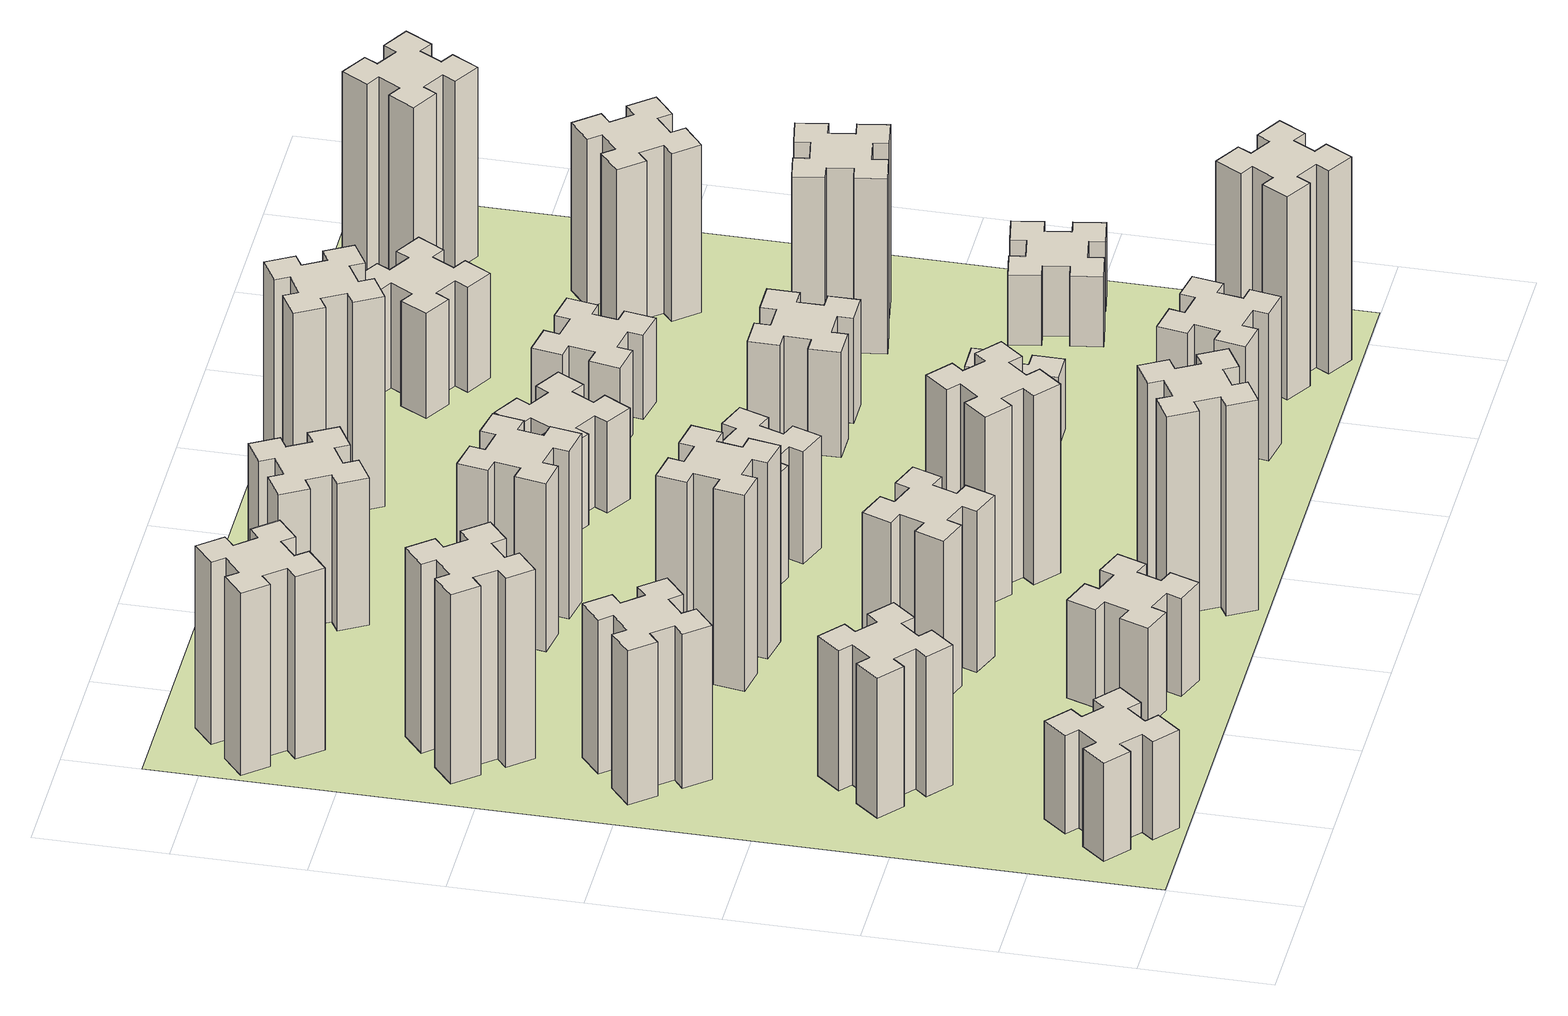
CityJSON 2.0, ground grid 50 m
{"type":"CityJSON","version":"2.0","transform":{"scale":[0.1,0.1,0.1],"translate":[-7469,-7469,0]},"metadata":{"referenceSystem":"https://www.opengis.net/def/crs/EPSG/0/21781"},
"CityObjects":{
"building1":{"type":"Building","attributes":{"class":"1000","function":"1000","usage":"1000","yearOfConstruction":2016,"roofType":"1000","measuredHeight":42,"storeysAboveGround":30,"storeysBelowGround":0},"geometry":[{"type":"Solid","lod":"1","boundaries":[[[[0,1,2,3,4,5,6,7,8,9,10,11,12,13,14,15,16,17,18,19]],[[17,16,20,21]],[[16,15,22,20]],[[15,14,23,22]],[[14,13,24,23]],[[13,12,25,24]],[[12,11,26,25]],[[11,10,27,26]],[[10,9,28,27]],[[9,8,29,28]],[[8,7,30,29]],[[7,6,31,30]],[[6,5,32,31]],[[5,4,33,32]],[[4,3,34,33]],[[3,2,35,34]],[[2,1,36,35]],[[1,0,37,36]],[[0,19,38,37]],[[19,18,39,38]],[[18,17,21,39]],[[24,25,26,27,28,29,30,31,32,33,34,35,36,37,38,39,21,20,22,23]]]]}]},
"building2":{"type":"Building","attributes":{"class":"1000","function":"1000","usage":"1000","yearOfConstruction":2016,"roofType":"1000","measuredHeight":60,"storeysAboveGround":30,"storeysBelowGround":0},"geometry":[{"type":"Solid","lod":"1","boundaries":[[[[40,41,42,43,44,45,46,47,48,49,50,51,52,53,54,55,56,57,58,59]],[[57,56,60,61]],[[56,55,62,60]],[[55,54,63,62]],[[54,53,64,63]],[[53,52,65,64]],[[52,51,66,65]],[[51,50,67,66]],[[50,49,68,67]],[[49,48,69,68]],[[48,47,70,69]],[[47,46,71,70]],[[46,45,72,71]],[[45,44,73,72]],[[44,43,74,73]],[[43,42,75,74]],[[42,41,76,75]],[[41,40,77,76]],[[40,59,78,77]],[[59,58,79,78]],[[58,57,61,79]],[[64,65,66,67,68,69,70,71,72,73,74,75,76,77,78,79,61,60,62,63]]]]}]},
"building3":{"type":"Building","attributes":{"class":"1000","function":"1000","usage":"1000","yearOfConstruction":2016,"roofType":"1000","measuredHeight":66,"storeysAboveGround":30,"storeysBelowGround":0},"geometry":[{"type":"Solid","lod":"1","boundaries":[[[[80,81,82,83,84,85,86,87,88,89,90,91,92,93,94,95,96,97,98,99]],[[97,96,100,101]],[[96,95,102,100]],[[95,94,103,102]],[[94,93,104,103]],[[93,92,105,104]],[[92,91,106,105]],[[91,90,107,106]],[[90,89,108,107]],[[89,88,109,108]],[[88,87,110,109]],[[87,86,111,110]],[[86,85,112,111]],[[85,84,113,112]],[[84,83,114,113]],[[83,82,115,114]],[[82,81,116,115]],[[81,80,117,116]],[[80,99,118,117]],[[99,98,119,118]],[[98,97,101,119]],[[104,105,106,107,108,109,110,111,112,113,114,115,116,117,118,119,101,100,102,103]]]]}]},
"building4":{"type":"Building","attributes":{"class":"1000","function":"1000","usage":"1000","yearOfConstruction":2016,"roofType":"1000","measuredHeight":81,"storeysAboveGround":30,"storeysBelowGround":0},"geometry":[{"type":"Solid","lod":"1","boundaries":[[[[120,121,122,123,124,125,126,127,128,129,130,131,132,133,134,135,136,137,138,139]],[[137,136,140,141]],[[136,135,142,140]],[[135,134,143,142]],[[134,133,144,143]],[[133,132,145,144]],[[132,131,146,145]],[[131,130,147,146]],[[130,129,148,147]],[[129,128,149,148]],[[128,127,150,149]],[[127,126,151,150]],[[126,125,152,151]],[[125,124,153,152]],[[124,123,154,153]],[[123,122,155,154]],[[122,121,156,155]],[[121,120,157,156]],[[120,139,158,157]],[[139,138,159,158]],[[138,137,141,159]],[[144,145,146,147,148,149,150,151,152,153,154,155,156,157,158,159,141,140,142,143]]]]}]},
"building5":{"type":"Building","attributes":{"class":"1000","function":"1000","usage":"1000","yearOfConstruction":2016,"roofType":"1000","measuredHeight":78,"storeysAboveGround":30,"storeysBelowGround":0},"geometry":[{"type":"Solid","lod":"1","boundaries":[[[[160,161,162,163,164,165,166,167,168,169,170,171,172,173,174,175,176,177,178,179]],[[177,176,180,181]],[[176,175,182,180]],[[175,174,183,182]],[[174,173,184,183]],[[173,172,185,184]],[[172,171,186,185]],[[171,170,187,186]],[[170,169,188,187]],[[169,168,189,188]],[[168,167,190,189]],[[167,166,191,190]],[[166,165,192,191]],[[165,164,193,192]],[[164,163,194,193]],[[163,162,195,194]],[[162,161,196,195]],[[161,160,197,196]],[[160,179,198,197]],[[179,178,199,198]],[[178,177,181,199]],[[184,185,186,187,188,189,190,191,192,193,194,195,196,197,198,199,181,180,182,183]]]]}]},
"building6":{"type":"Building","attributes":{"class":"1000","function":"1000","usage":"1000","yearOfConstruction":2016,"roofType":"1000","measuredHeight":42,"storeysAboveGround":30,"storeysBelowGround":0},"geometry":[{"type":"Solid","lod":"1","boundaries":[[[[200,201,202,203,204,205,206,207,208,209,210,211,212,213,214,215,216,217,218,219]],[[217,216,220,221]],[[216,215,222,220]],[[215,214,223,222]],[[214,213,224,223]],[[213,212,225,224]],[[212,211,226,225]],[[211,210,227,226]],[[210,209,228,227]],[[209,208,229,228]],[[208,207,230,229]],[[207,206,231,230]],[[206,205,232,231]],[[205,204,233,232]],[[204,203,234,233]],[[203,202,235,234]],[[202,201,236,235]],[[201,200,237,236]],[[200,219,238,237]],[[219,218,239,238]],[[218,217,221,239]],[[224,225,226,227,228,229,230,231,232,233,234,235,236,237,238,239,221,220,222,223]]]]}]},
"building7":{"type":"Building","attributes":{"class":"1000","function":"1000","usage":"1000","yearOfConstruction":2016,"roofType":"1000","measuredHeight":69,"storeysAboveGround":30,"storeysBelowGround":0},"geometry":[{"type":"Solid","lod":"1","boundaries":[[[[240,241,242,243,244,245,246,247,248,249,250,251,252,253,254,255,256,257,258,259]],[[257,256,260,261]],[[256,255,262,260]],[[255,254,263,262]],[[254,253,264,263]],[[253,252,265,264]],[[252,251,266,265]],[[251,250,267,266]],[[250,249,268,267]],[[249,248,269,268]],[[248,247,270,269]],[[247,246,271,270]],[[246,245,272,271]],[[245,244,273,272]],[[244,243,274,273]],[[243,242,275,274]],[[242,241,276,275]],[[241,240,277,276]],[[240,259,278,277]],[[259,258,279,278]],[[258,257,261,279]],[[264,265,266,267,268,269,270,271,272,273,274,275,276,277,278,279,261,260,262,263]]]]}]},
"building8":{"type":"Building","attributes":{"class":"1000","function":"1000","usage":"1000","yearOfConstruction":2016,"roofType":"1000","measuredHeight":84,"storeysAboveGround":30,"storeysBelowGround":0},"geometry":[{"type":"Solid","lod":"1","boundaries":[[[[280,281,282,283,284,285,286,287,288,289,290,291,292,293,294,295,296,297,298,299]],[[297,296,300,301]],[[296,295,302,300]],[[295,294,303,302]],[[294,293,304,303]],[[293,292,305,304]],[[292,291,306,305]],[[291,290,307,306]],[[290,289,308,307]],[[289,288,309,308]],[[288,287,310,309]],[[287,286,311,310]],[[286,285,312,311]],[[285,284,313,312]],[[284,283,314,313]],[[283,282,315,314]],[[282,281,316,315]],[[281,280,317,316]],[[280,299,318,317]],[[299,298,319,318]],[[298,297,301,319]],[[304,305,306,307,308,309,310,311,312,313,314,315,316,317,318,319,301,300,302,303]]]]}]},
"building9":{"type":"Building","attributes":{"class":"1000","function":"1000","usage":"1000","yearOfConstruction":2016,"roofType":"1000","measuredHeight":90,"storeysAboveGround":30,"storeysBelowGround":0},"geometry":[{"type":"Solid","lod":"1","boundaries":[[[[320,321,322,323,324,325,326,327,328,329,330,331,332,333,334,335,336,337,338,339]],[[337,336,340,341]],[[336,335,342,340]],[[335,334,343,342]],[[334,333,344,343]],[[333,332,345,344]],[[332,331,346,345]],[[331,330,347,346]],[[330,329,348,347]],[[329,328,349,348]],[[328,327,350,349]],[[327,326,351,350]],[[326,325,352,351]],[[325,324,353,352]],[[324,323,354,353]],[[323,322,355,354]],[[322,321,356,355]],[[321,320,357,356]],[[320,339,358,357]],[[339,338,359,358]],[[338,337,341,359]],[[344,345,346,347,348,349,350,351,352,353,354,355,356,357,358,359,341,340,342,343]]]]}]},
"building10":{"type":"Building","attributes":{"class":"1000","function":"1000","usage":"1000","yearOfConstruction":2016,"roofType":"1000","measuredHeight":72,"storeysAboveGround":30,"storeysBelowGround":0},"geometry":[{"type":"Solid","lod":"1","boundaries":[[[[360,361,362,363,364,365,366,367,368,369,370,371,372,373,374,375,376,377,378,379]],[[377,376,380,381]],[[376,375,382,380]],[[375,374,383,382]],[[374,373,384,383]],[[373,372,385,384]],[[372,371,386,385]],[[371,370,387,386]],[[370,369,388,387]],[[369,368,389,388]],[[368,367,390,389]],[[367,366,391,390]],[[366,365,392,391]],[[365,364,393,392]],[[364,363,394,393]],[[363,362,395,394]],[[362,361,396,395]],[[361,360,397,396]],[[360,379,398,397]],[[379,378,399,398]],[[378,377,381,399]],[[384,385,386,387,388,389,390,391,392,393,394,395,396,397,398,399,381,380,382,383]]]]}]},
"building11":{"type":"Building","attributes":{"class":"1000","function":"1000","usage":"1000","yearOfConstruction":2016,"roofType":"1000","measuredHeight":63,"storeysAboveGround":30,"storeysBelowGround":0},"geometry":[{"type":"Solid","lod":"1","boundaries":[[[[400,401,402,403,404,405,406,407,408,409,410,411,412,413,414,415,416,417,418,419]],[[417,416,420,421]],[[416,415,422,420]],[[415,414,423,422]],[[414,413,424,423]],[[413,412,425,424]],[[412,411,426,425]],[[411,410,427,426]],[[410,409,428,427]],[[409,408,429,428]],[[408,407,430,429]],[[407,406,431,430]],[[406,405,432,431]],[[405,404,433,432]],[[404,403,434,433]],[[403,402,435,434]],[[402,401,436,435]],[[401,400,437,436]],[[400,419,438,437]],[[419,418,439,438]],[[418,417,421,439]],[[424,425,426,427,428,429,430,431,432,433,434,435,436,437,438,439,421,420,422,423]]]]}]},
"building12":{"type":"Building","attributes":{"class":"1000","function":"1000","usage":"1000","yearOfConstruction":2016,"roofType":"1000","measuredHeight":81,"storeysAboveGround":30,"storeysBelowGround":0},"geometry":[{"type":"Solid","lod":"1","boundaries":[[[[440,441,442,443,444,445,446,447,448,449,450,451,452,453,454,455,456,457,458,459]],[[457,456,460,461]],[[456,455,462,460]],[[455,454,463,462]],[[454,453,464,463]],[[453,452,465,464]],[[452,451,466,465]],[[451,450,467,466]],[[450,449,468,467]],[[449,448,469,468]],[[448,447,470,469]],[[447,446,471,470]],[[446,445,472,471]],[[445,444,473,472]],[[444,443,474,473]],[[443,442,475,474]],[[442,441,476,475]],[[441,440,477,476]],[[440,459,478,477]],[[459,458,479,478]],[[458,457,461,479]],[[464,465,466,467,468,469,470,471,472,473,474,475,476,477,478,479,461,460,462,463]]]]}]},
"building13":{"type":"Building","attributes":{"class":"1000","function":"1000","usage":"1000","yearOfConstruction":2016,"roofType":"1000","measuredHeight":48,"storeysAboveGround":30,"storeysBelowGround":0},"geometry":[{"type":"Solid","lod":"1","boundaries":[[[[480,481,482,483,484,485,486,487,488,489,490,491,492,493,494,495,496,497,498,499]],[[497,496,500,501]],[[496,495,502,500]],[[495,494,503,502]],[[494,493,504,503]],[[493,492,505,504]],[[492,491,506,505]],[[491,490,507,506]],[[490,489,508,507]],[[489,488,509,508]],[[488,487,510,509]],[[487,486,511,510]],[[486,485,512,511]],[[485,484,513,512]],[[484,483,514,513]],[[483,482,515,514]],[[482,481,516,515]],[[481,480,517,516]],[[480,499,518,517]],[[499,498,519,518]],[[498,497,501,519]],[[504,505,506,507,508,509,510,511,512,513,514,515,516,517,518,519,501,500,502,503]]]]}]},
"building14":{"type":"Building","attributes":{"class":"1000","function":"1000","usage":"1000","yearOfConstruction":2016,"roofType":"1000","measuredHeight":39,"storeysAboveGround":30,"storeysBelowGround":0},"geometry":[{"type":"Solid","lod":"1","boundaries":[[[[520,521,522,523,524,525,526,527,528,529,530,531,532,533,534,535,536,537,538,539]],[[537,536,540,541]],[[536,535,542,540]],[[535,534,543,542]],[[534,533,544,543]],[[533,532,545,544]],[[532,531,546,545]],[[531,530,547,546]],[[530,529,548,547]],[[529,528,549,548]],[[528,527,550,549]],[[527,526,551,550]],[[526,525,552,551]],[[525,524,553,552]],[[524,523,554,553]],[[523,522,555,554]],[[522,521,556,555]],[[521,520,557,556]],[[520,539,558,557]],[[539,538,559,558]],[[538,537,541,559]],[[544,545,546,547,548,549,550,551,552,553,554,555,556,557,558,559,541,540,542,543]]]]}]},
"building15":{"type":"Building","attributes":{"class":"1000","function":"1000","usage":"1000","yearOfConstruction":2016,"roofType":"1000","measuredHeight":63,"storeysAboveGround":30,"storeysBelowGround":0},"geometry":[{"type":"Solid","lod":"1","boundaries":[[[[560,561,562,563,564,565,566,567,568,569,570,571,572,573,574,575,576,577,578,579]],[[577,576,580,581]],[[576,575,582,580]],[[575,574,583,582]],[[574,573,584,583]],[[573,572,585,584]],[[572,571,586,585]],[[571,570,587,586]],[[570,569,588,587]],[[569,568,589,588]],[[568,567,590,589]],[[567,566,591,590]],[[566,565,592,591]],[[565,564,593,592]],[[564,563,594,593]],[[563,562,595,594]],[[562,561,596,595]],[[561,560,597,596]],[[560,579,598,597]],[[579,578,599,598]],[[578,577,581,599]],[[584,585,586,587,588,589,590,591,592,593,594,595,596,597,598,599,581,580,582,583]]]]}]},
"building16":{"type":"Building","attributes":{"class":"1000","function":"1000","usage":"1000","yearOfConstruction":2016,"roofType":"1000","measuredHeight":90,"storeysAboveGround":30,"storeysBelowGround":0},"geometry":[{"type":"Solid","lod":"1","boundaries":[[[[600,601,602,603,604,605,606,607,608,609,610,611,612,613,614,615,616,617,618,619]],[[617,616,620,621]],[[616,615,622,620]],[[615,614,623,622]],[[614,613,624,623]],[[613,612,625,624]],[[612,611,626,625]],[[611,610,627,626]],[[610,609,628,627]],[[609,608,629,628]],[[608,607,630,629]],[[607,606,631,630]],[[606,605,632,631]],[[605,604,633,632]],[[604,603,634,633]],[[603,602,635,634]],[[602,601,636,635]],[[601,600,637,636]],[[600,619,638,637]],[[619,618,639,638]],[[618,617,621,639]],[[624,625,626,627,628,629,630,631,632,633,634,635,636,637,638,639,621,620,622,623]]]]}]},
"building17":{"type":"Building","attributes":{"class":"1000","function":"1000","usage":"1000","yearOfConstruction":2016,"roofType":"1000","measuredHeight":30,"storeysAboveGround":30,"storeysBelowGround":0},"geometry":[{"type":"Solid","lod":"1","boundaries":[[[[640,641,642,643,644,645,646,647,648,649,650,651,652,653,654,655,656,657,658,659]],[[657,656,660,661]],[[656,655,662,660]],[[655,654,663,662]],[[654,653,664,663]],[[653,652,665,664]],[[652,651,666,665]],[[651,650,667,666]],[[650,649,668,667]],[[649,648,669,668]],[[648,647,670,669]],[[647,646,671,670]],[[646,645,672,671]],[[645,644,673,672]],[[644,643,674,673]],[[643,642,675,674]],[[642,641,676,675]],[[641,640,677,676]],[[640,659,678,677]],[[659,658,679,678]],[[658,657,661,679]],[[664,665,666,667,668,669,670,671,672,673,674,675,676,677,678,679,661,660,662,663]]]]}]},
"building18":{"type":"Building","attributes":{"class":"1000","function":"1000","usage":"1000","yearOfConstruction":2016,"roofType":"1000","measuredHeight":45,"storeysAboveGround":30,"storeysBelowGround":0},"geometry":[{"type":"Solid","lod":"1","boundaries":[[[[680,681,682,683,684,685,686,687,688,689,690,691,692,693,694,695,696,697,698,699]],[[697,696,700,701]],[[696,695,702,700]],[[695,694,703,702]],[[694,693,704,703]],[[693,692,705,704]],[[692,691,706,705]],[[691,690,707,706]],[[690,689,708,707]],[[689,688,709,708]],[[688,687,710,709]],[[687,686,711,710]],[[686,685,712,711]],[[685,684,713,712]],[[684,683,714,713]],[[683,682,715,714]],[[682,681,716,715]],[[681,680,717,716]],[[680,699,718,717]],[[699,698,719,718]],[[698,697,701,719]],[[704,705,706,707,708,709,710,711,712,713,714,715,716,717,718,719,701,700,702,703]]]]}]},
"building19":{"type":"Building","attributes":{"class":"1000","function":"1000","usage":"1000","yearOfConstruction":2016,"roofType":"1000","measuredHeight":36,"storeysAboveGround":30,"storeysBelowGround":0},"geometry":[{"type":"Solid","lod":"1","boundaries":[[[[720,721,722,723,724,725,726,727,728,729,730,731,732,733,734,735,736,737,738,739]],[[737,736,740,741]],[[736,735,742,740]],[[735,734,743,742]],[[734,733,744,743]],[[733,732,745,744]],[[732,731,746,745]],[[731,730,747,746]],[[730,729,748,747]],[[729,728,749,748]],[[728,727,750,749]],[[727,726,751,750]],[[726,725,752,751]],[[725,724,753,752]],[[724,723,754,753]],[[723,722,755,754]],[[722,721,756,755]],[[721,720,757,756]],[[720,739,758,757]],[[739,738,759,758]],[[738,737,741,759]],[[744,745,746,747,748,749,750,751,752,753,754,755,756,757,758,759,741,740,742,743]]]]}]},
"building20":{"type":"Building","attributes":{"class":"1000","function":"1000","usage":"1000","yearOfConstruction":2016,"roofType":"1000","measuredHeight":87,"storeysAboveGround":30,"storeysBelowGround":0},"geometry":[{"type":"Solid","lod":"1","boundaries":[[[[760,761,762,763,764,765,766,767,768,769,770,771,772,773,774,775,776,777,778,779]],[[777,776,780,781]],[[776,775,782,780]],[[775,774,783,782]],[[774,773,784,783]],[[773,772,785,784]],[[772,771,786,785]],[[771,770,787,786]],[[770,769,788,787]],[[769,768,789,788]],[[768,767,790,789]],[[767,766,791,790]],[[766,765,792,791]],[[765,764,793,792]],[[764,763,794,793]],[[763,762,795,794]],[[762,761,796,795]],[[761,760,797,796]],[[760,779,798,797]],[[779,778,799,798]],[[778,777,781,799]],[[784,785,786,787,788,789,790,791,792,793,794,795,796,797,798,799,781,780,782,783]]]]}]},
"building21":{"type":"Building","attributes":{"class":"1000","function":"1000","usage":"1000","yearOfConstruction":2016,"roofType":"1000","measuredHeight":45,"storeysAboveGround":30,"storeysBelowGround":0},"geometry":[{"type":"Solid","lod":"1","boundaries":[[[[800,801,802,803,804,805,806,807,808,809,810,811,812,813,814,815,816,817,818,819]],[[817,816,820,821]],[[816,815,822,820]],[[815,814,823,822]],[[814,813,824,823]],[[813,812,825,824]],[[812,811,826,825]],[[811,810,827,826]],[[810,809,828,827]],[[809,808,829,828]],[[808,807,830,829]],[[807,806,831,830]],[[806,805,832,831]],[[805,804,833,832]],[[804,803,834,833]],[[803,802,835,834]],[[802,801,836,835]],[[801,800,837,836]],[[800,819,838,837]],[[819,818,839,838]],[[818,817,821,839]],[[824,825,826,827,828,829,830,831,832,833,834,835,836,837,838,839,821,820,822,823]]]]}]},
"building22":{"type":"Building","attributes":{"class":"1000","function":"1000","usage":"1000","yearOfConstruction":2016,"roofType":"1000","measuredHeight":30,"storeysAboveGround":30,"storeysBelowGround":0},"geometry":[{"type":"Solid","lod":"1","boundaries":[[[[840,841,842,843,844,845,846,847,848,849,850,851,852,853,854,855,856,857,858,859]],[[857,856,860,861]],[[856,855,862,860]],[[855,854,863,862]],[[854,853,864,863]],[[853,852,865,864]],[[852,851,866,865]],[[851,850,867,866]],[[850,849,868,867]],[[849,848,869,868]],[[848,847,870,869]],[[847,846,871,870]],[[846,845,872,871]],[[845,844,873,872]],[[844,843,874,873]],[[843,842,875,874]],[[842,841,876,875]],[[841,840,877,876]],[[840,859,878,877]],[[859,858,879,878]],[[858,857,861,879]],[[864,865,866,867,868,869,870,871,872,873,874,875,876,877,878,879,861,860,862,863]]]]}]},
"building23":{"type":"Building","attributes":{"class":"1000","function":"1000","usage":"1000","yearOfConstruction":2016,"roofType":"1000","measuredHeight":75,"storeysAboveGround":30,"storeysBelowGround":0},"geometry":[{"type":"Solid","lod":"1","boundaries":[[[[880,881,882,883,884,885,886,887,888,889,890,891,892,893,894,895,896,897,898,899]],[[897,896,900,901]],[[896,895,902,900]],[[895,894,903,902]],[[894,893,904,903]],[[893,892,905,904]],[[892,891,906,905]],[[891,890,907,906]],[[890,889,908,907]],[[889,888,909,908]],[[888,887,910,909]],[[887,886,911,910]],[[886,885,912,911]],[[885,884,913,912]],[[884,883,914,913]],[[883,882,915,914]],[[882,881,916,915]],[[881,880,917,916]],[[880,899,918,917]],[[899,898,919,918]],[[898,897,901,919]],[[904,905,906,907,908,909,910,911,912,913,914,915,916,917,918,919,901,900,902,903]]]]}]},
"building24":{"type":"Building","attributes":{"class":"1000","function":"1000","usage":"1000","yearOfConstruction":2016,"roofType":"1000","measuredHeight":72,"storeysAboveGround":30,"storeysBelowGround":0},"geometry":[{"type":"Solid","lod":"1","boundaries":[[[[920,921,922,923,924,925,926,927,928,929,930,931,932,933,934,935,936,937,938,939]],[[937,936,940,941]],[[936,935,942,940]],[[935,934,943,942]],[[934,933,944,943]],[[933,932,945,944]],[[932,931,946,945]],[[931,930,947,946]],[[930,929,948,947]],[[929,928,949,948]],[[928,927,950,949]],[[927,926,951,950]],[[926,925,952,951]],[[925,924,953,952]],[[924,923,954,953]],[[923,922,955,954]],[[922,921,956,955]],[[921,920,957,956]],[[920,939,958,957]],[[939,938,959,958]],[[938,937,941,959]],[[944,945,946,947,948,949,950,951,952,953,954,955,956,957,958,959,941,940,942,943]]]]}]},
"building25":{"type":"Building","attributes":{"class":"1000","function":"1000","usage":"1000","yearOfConstruction":2016,"roofType":"1000","measuredHeight":81,"storeysAboveGround":30,"storeysBelowGround":0},"geometry":[{"type":"Solid","lod":"1","boundaries":[[[[960,961,962,963,964,965,966,967,968,969,970,971,972,973,974,975,976,977,978,979]],[[977,976,980,981]],[[976,975,982,980]],[[975,974,983,982]],[[974,973,984,983]],[[973,972,985,984]],[[972,971,986,985]],[[971,970,987,986]],[[970,969,988,987]],[[969,968,989,988]],[[968,967,990,989]],[[967,966,991,990]],[[966,965,992,991]],[[965,964,993,992]],[[964,963,994,993]],[[963,962,995,994]],[[962,961,996,995]],[[961,960,997,996]],[[960,979,998,997]],[[979,978,999,998]],[[978,977,981,999]],[[984,985,986,987,988,989,990,991,992,993,994,995,996,997,998,999,981,980,982,983]]]]}]},
"landuse1":{"type":"LandUse","attributes":{"name":"plot1","function":"1010"},"geometry":[{"type":"MultiSurface","lod":"1","boundaries":[[[1000,1001,1002,1003]]]}]}
},
"vertices":[
[266,223,0],[343,159,0],[304,113,0],[396,36,0],[473,128,0],[427,166,0],[492,243,0],[538,204,0],[615,296,0],[523,373,0],[484,327,0],[408,392,0],[446,438,0],[354,515,0],[277,423,0],[323,384,0],[259,308,0],[213,346,0],[136,254,0],[228,177,0],[259,308,420],[213,346,420],[323,384,420],[277,423,420],[354,515,420],[446,438,420],[408,392,420],[484,327,420],[523,373,420],[615,296,420],[538,204,420],[492,243,420],[427,166,420],[473,128,420],[396,36,420],[304,113,420],[343,159,420],[266,223,420],[228,177,420],[136,254,420],
[527,1006,0],[592,1083,0],[638,1044,0],[715,1136,0],[623,1213,0],[584,1167,0],[508,1232,0],[546,1278,0],[454,1355,0],[377,1263,0],[423,1224,0],[359,1148,0],[313,1186,0],[236,1094,0],[328,1017,0],[366,1063,0],[443,999,0],[404,953,0],[496,876,0],[573,968,0],[443,999,600],[404,953,600],[366,1063,600],[328,1017,600],[236,1094,600],[313,1186,600],[359,1148,600],[423,1224,600],[377,1263,600],[454,1355,600],[546,1278,600],[508,1232,600],[584,1167,600],[623,1213,600],[715,1136,600],[638,1044,600],[592,1083,600],[527,1006,600],[573,968,600],[496,876,600],
[492,1988,0],[427,2064,0],[473,2103,0],[396,2195,0],[304,2118,0],[343,2072,0],[266,2007,0],[228,2053,0],[136,1976,0],[213,1884,0],[259,1923,0],[323,1846,0],[277,1808,0],[354,1716,0],[446,1793,0],[408,1839,0],[484,1903,0],[523,1857,0],[615,1934,0],[538,2026,0],[484,1903,660],[523,1857,660],[408,1839,660],[446,1793,660],[354,1716,660],[277,1808,660],[323,1846,660],[259,1923,660],[213,1884,660],[136,1976,660],[228,2053,660],[266,2007,660],[343,2072,660],[304,2118,660],[396,2195,660],[473,2103,660],[427,2064,660],[492,1988,660],[538,2026,660],[615,1934,660],
[343,2712,0],[266,2647,0],[228,2693,0],[136,2616,0],[213,2524,0],[259,2563,0],[323,2486,0],[277,2448,0],[354,2356,0],[446,2433,0],[408,2479,0],[484,2543,0],[523,2497,0],[615,2574,0],[538,2666,0],[492,2628,0],[427,2704,0],[473,2743,0],[396,2835,0],[304,2758,0],[427,2704,810],[473,2743,810],[492,2628,810],[538,2666,810],[615,2574,810],[523,2497,810],[484,2543,810],[408,2479,810],[446,2433,810],[354,2356,810],[277,2448,810],[323,2486,810],[259,2563,810],[213,2524,810],[136,2616,810],[228,2693,810],[266,2647,810],[343,2712,810],[304,2758,810],[396,2835,810],
[308,3219,0],[384,3283,0],[423,3237,0],[515,3314,0],[438,3406,0],[392,3368,0],[327,3444,0],[373,3483,0],[296,3575,0],[204,3498,0],[243,3452,0],[166,3387,0],[128,3433,0],[36,3356,0],[113,3264,0],[159,3303,0],[223,3226,0],[177,3188,0],[254,3096,0],[346,3173,0],[223,3226,780],[177,3188,780],[159,3303,780],[113,3264,780],[36,3356,780],[128,3433,780],[166,3387,780],[243,3452,780],[204,3498,780],[296,3575,780],[373,3483,780],[327,3444,780],[392,3368,780],[438,3406,780],[515,3314,780],[423,3237,780],[384,3283,780],[308,3219,780],[346,3173,780],[254,3096,780],
[1302,291,0],[1336,385,0],[1392,364,0],[1433,477,0],[1320,518,0],[1300,462,0],[1206,496,0],[1227,552,0],[1114,593,0],[1073,480,0],[1129,460,0],[1095,366,0],[1039,387,0],[997,274,0],[1110,233,0],[1131,289,0],[1225,255,0],[1204,199,0],[1317,157,0],[1358,270,0],[1225,255,420],[1204,199,420],[1131,289,420],[1110,233,420],[997,274,420],[1039,387,420],[1095,366,420],[1129,460,420],[1073,480,420],[1114,593,420],[1227,552,420],[1206,496,420],[1300,462,420],[1320,518,420],[1433,477,420],[1392,364,420],[1336,385,420],[1302,291,420],[1358,270,420],[1317,157,420],
[1302,1031,0],[1336,1125,0],[1392,1104,0],[1433,1217,0],[1320,1258,0],[1300,1202,0],[1206,1236,0],[1227,1292,0],[1114,1333,0],[1073,1220,0],[1129,1200,0],[1095,1106,0],[1039,1127,0],[997,1014,0],[1110,973,0],[1131,1029,0],[1225,995,0],[1204,939,0],[1317,897,0],[1358,1010,0],[1225,995,690],[1204,939,690],[1131,1029,690],[1110,973,690],[997,1014,690],[1039,1127,690],[1095,1106,690],[1129,1200,690],[1073,1220,690],[1114,1333,690],[1227,1292,690],[1206,1236,690],[1300,1202,690],[1320,1258,690],[1433,1217,690],[1392,1104,690],[1336,1125,690],[1302,1031,690],[1358,1010,690],[1317,897,690],
[1047,1756,0],[1145,1738,0],[1135,1679,0],[1253,1658,0],[1274,1777,0],[1215,1787,0],[1232,1885,0],[1291,1875,0],[1312,1993,0],[1194,2014,0],[1184,1955,0],[1085,1972,0],[1096,2031,0],[977,2052,0],[957,1934,0],[1016,1924,0],[998,1825,0],[939,1836,0],[918,1717,0],[1037,1697,0],[998,1825,840],[939,1836,840],[1016,1924,840],[957,1934,840],[977,2052,840],[1096,2031,840],[1085,1972,840],[1184,1955,840],[1194,2014,840],[1312,1993,840],[1291,1875,840],[1232,1885,840],[1215,1787,840],[1274,1777,840],[1253,1658,840],[1135,1679,840],[1145,1738,840],[1047,1756,840],[1037,1697,840],[918,1717,840],
[1844,396,0],[1757,346,0],[1727,398,0],[1623,338,0],[1683,234,0],[1735,264,0],[1785,177,0],[1733,147,0],[1793,43,0],[1897,103,0],[1867,155,0],[1954,205,0],[1984,153,0],[2088,213,0],[2028,317,0],[1976,287,0],[1926,374,0],[1978,404,0],[1918,508,0],[1814,448,0],[1926,374,900],[1978,404,900],[1976,287,900],[2028,317,900],[2088,213,900],[1984,153,900],[1954,205,900],[1867,155,900],[1897,103,900],[1793,43,900],[1733,147,900],[1785,177,900],[1735,264,900],[1683,234,900],[1623,338,900],[1727,398,900],[1757,346,900],[1844,396,900],[1814,448,900],[1918,508,900],
[1315,2527,0],[1332,2625,0],[1391,2615,0],[1412,2733,0],[1294,2754,0],[1284,2695,0],[1185,2712,0],[1196,2771,0],[1077,2792,0],[1057,2674,0],[1116,2664,0],[1098,2565,0],[1039,2576,0],[1018,2457,0],[1137,2437,0],[1147,2496,0],[1245,2478,0],[1235,2419,0],[1353,2398,0],[1374,2517,0],[1245,2478,720],[1235,2419,720],[1147,2496,720],[1137,2437,720],[1018,2457,720],[1039,2576,720],[1098,2565,720],[1116,2664,720],[1057,2674,720],[1077,2792,720],[1196,2771,720],[1185,2712,720],[1284,2695,720],[1294,2754,720],[1412,2733,720],[1391,2615,720],[1332,2625,720],[1315,2527,720],[1374,2517,720],[1353,2398,720],
[1104,3456,0],[1017,3406,0],[987,3458,0],[883,3398,0],[943,3294,0],[995,3324,0],[1045,3237,0],[993,3207,0],[1053,3103,0],[1157,3163,0],[1127,3215,0],[1214,3265,0],[1244,3213,0],[1348,3273,0],[1288,3377,0],[1236,3347,0],[1186,3434,0],[1238,3464,0],[1178,3568,0],[1074,3508,0],[1186,3434,630],[1238,3464,630],[1236,3347,630],[1288,3377,630],[1348,3273,630],[1244,3213,630],[1214,3265,630],[1127,3215,630],[1157,3163,630],[1053,3103,630],[993,3207,630],[1045,3237,630],[995,3324,630],[943,3294,630],[883,3398,630],[987,3458,630],[1017,3406,630],[1104,3456,630],[1074,3508,630],[1178,3568,630],
[1964,1067,0],[1888,1132,0],[1926,1178,0],[1834,1255,0],[1757,1163,0],[1803,1124,0],[1739,1048,0],[1693,1086,0],[1616,994,0],[1708,917,0],[1746,963,0],[1823,899,0],[1784,853,0],[1876,776,0],[1953,868,0],[1907,906,0],[1972,983,0],[2018,944,0],[2095,1036,0],[2003,1113,0],[1972,983,810],[2018,944,810],[1907,906,810],[1953,868,810],[1876,776,810],[1784,853,810],[1823,899,810],[1746,963,810],[1708,917,810],[1616,994,810],[1693,1086,810],[1739,1048,810],[1803,1124,810],[1757,1163,810],[1834,1255,810],[1926,1178,810],[1888,1132,810],[1964,1067,810],[2003,1113,810],[2095,1036,810],
[1669,1940,0],[1635,1846,0],[1579,1867,0],[1537,1754,0],[1650,1713,0],[1671,1769,0],[1765,1735,0],[1744,1679,0],[1857,1637,0],[1898,1750,0],[1842,1771,0],[1876,1865,0],[1932,1844,0],[1973,1957,0],[1860,1998,0],[1840,1942,0],[1746,1976,0],[1767,2032,0],[1654,2073,0],[1613,1960,0],[1746,1976,480],[1767,2032,480],[1840,1942,480],[1860,1998,480],[1973,1957,480],[1932,1844,480],[1876,1865,480],[1842,1771,480],[1898,1750,480],[1857,1637,480],[1744,1679,480],[1765,1735,480],[1671,1769,480],[1650,1713,480],[1537,1754,480],[1579,1867,480],[1635,1846,480],[1669,1940,480],[1613,1960,480],[1654,2073,480],
[2026,2497,0],[2076,2584,0],[2128,2554,0],[2188,2658,0],[2084,2718,0],[2054,2666,0],[1967,2716,0],[1997,2768,0],[1893,2828,0],[1833,2724,0],[1885,2694,0],[1835,2607,0],[1783,2637,0],[1723,2533,0],[1827,2473,0],[1857,2525,0],[1944,2475,0],[1914,2423,0],[2018,2363,0],[2078,2467,0],[1944,2475,390],[1914,2423,390],[1857,2525,390],[1827,2473,390],[1723,2533,390],[1783,2637,390],[1835,2607,390],[1885,2694,390],[1833,2724,390],[1893,2828,390],[1997,2768,390],[1967,2716,390],[2054,2666,390],[2084,2718,390],[2188,2658,390],[2128,2554,390],[2076,2584,390],[2026,2497,390],[2078,2467,390],[2018,2363,390],
[2764,475,0],[2665,492,0],[2676,551,0],[2557,572,0],[2537,454,0],[2596,444,0],[2578,345,0],[2519,356,0],[2498,237,0],[2617,217,0],[2627,276,0],[2725,258,0],[2715,199,0],[2833,178,0],[2854,297,0],[2795,307,0],[2812,405,0],[2871,395,0],[2892,513,0],[2774,534,0],[2812,405,630],[2871,395,630],[2795,307,630],[2854,297,630],[2833,178,630],[2715,199,630],[2725,258,630],[2627,276,630],[2617,217,630],[2498,237,630],[2519,356,630],[2578,345,630],[2596,444,630],[2537,454,630],[2557,572,630],[2676,551,630],[2665,492,630],[2764,475,630],[2774,534,630],[2892,513,630],
[1844,3556,0],[1757,3506,0],[1727,3558,0],[1623,3498,0],[1683,3394,0],[1735,3424,0],[1785,3337,0],[1733,3307,0],[1793,3203,0],[1897,3263,0],[1867,3315,0],[1954,3365,0],[1984,3313,0],[2088,3373,0],[2028,3477,0],[1976,3447,0],[1926,3534,0],[1978,3564,0],[1918,3668,0],[1814,3608,0],[1926,3534,900],[1978,3564,900],[1976,3447,900],[2028,3477,900],[2088,3373,900],[1984,3313,900],[1954,3365,900],[1867,3315,900],[1897,3263,900],[1793,3203,900],[1733,3307,900],[1785,3337,900],[1735,3424,900],[1683,3394,900],[1623,3498,900],[1727,3558,900],[1757,3506,900],[1844,3556,900],[1814,3608,900],[1918,3668,900],
[2485,1165,0],[2485,1065,0],[2425,1065,0],[2425,945,0],[2545,945,0],[2545,1005,0],[2645,1005,0],[2645,945,0],[2765,945,0],[2765,1065,0],[2705,1065,0],[2705,1165,0],[2765,1165,0],[2765,1285,0],[2645,1285,0],[2645,1225,0],[2545,1225,0],[2545,1285,0],[2425,1285,0],[2425,1165,0],[2545,1225,300],[2545,1285,300],[2645,1225,300],[2645,1285,300],[2765,1285,300],[2765,1165,300],[2705,1165,300],[2705,1065,300],[2765,1065,300],[2765,945,300],[2645,945,300],[2645,1005,300],[2545,1005,300],[2545,945,300],[2425,945,300],[2425,1065,300],[2485,1065,300],[2485,1165,300],[2425,1165,300],[2425,1285,300],
[2645,1965,0],[2545,1965,0],[2545,2025,0],[2425,2025,0],[2425,1905,0],[2485,1905,0],[2485,1805,0],[2425,1805,0],[2425,1685,0],[2545,1685,0],[2545,1745,0],[2645,1745,0],[2645,1685,0],[2765,1685,0],[2765,1805,0],[2705,1805,0],[2705,1905,0],[2765,1905,0],[2765,2025,0],[2645,2025,0],[2705,1905,450],[2765,1905,450],[2705,1805,450],[2765,1805,450],[2765,1685,450],[2645,1685,450],[2645,1745,450],[2545,1745,450],[2545,1685,450],[2425,1685,450],[2425,1805,450],[2485,1805,450],[2485,1905,450],[2425,1905,450],[2425,2025,450],[2545,2025,450],[2545,1965,450],[2645,1965,450],[2645,2025,450],[2765,2025,450],
[2564,2695,0],[2465,2712,0],[2476,2771,0],[2357,2792,0],[2337,2674,0],[2396,2664,0],[2378,2565,0],[2319,2576,0],[2298,2457,0],[2417,2437,0],[2427,2496,0],[2525,2478,0],[2515,2419,0],[2633,2398,0],[2654,2517,0],[2595,2527,0],[2612,2625,0],[2671,2615,0],[2692,2733,0],[2574,2754,0],[2612,2625,360],[2671,2615,360],[2595,2527,360],[2654,2517,360],[2633,2398,360],[2515,2419,360],[2525,2478,360],[2427,2496,360],[2417,2437,360],[2298,2457,360],[2319,2576,360],[2378,2565,360],[2396,2664,360],[2337,2674,360],[2357,2792,360],[2476,2771,360],[2465,2712,360],[2564,2695,360],[2574,2754,360],[2692,2733,360],
[3265,374,0],[3215,287,0],[3163,317,0],[3103,213,0],[3207,153,0],[3237,205,0],[3324,155,0],[3294,103,0],[3398,43,0],[3458,147,0],[3406,177,0],[3456,264,0],[3508,234,0],[3568,338,0],[3464,398,0],[3434,346,0],[3347,396,0],[3377,448,0],[3273,508,0],[3213,404,0],[3347,396,870],[3377,448,870],[3434,346,870],[3464,398,870],[3568,338,870],[3508,234,870],[3456,264,870],[3406,177,870],[3458,147,870],[3398,43,870],[3294,103,870],[3324,155,870],[3237,205,870],[3207,153,870],[3103,213,870],[3163,317,870],[3215,287,870],[3265,374,870],[3213,404,870],[3273,508,870],
[2497,3165,0],[2584,3115,0],[2554,3063,0],[2658,3003,0],[2718,3107,0],[2666,3137,0],[2716,3224,0],[2768,3194,0],[2828,3298,0],[2724,3358,0],[2694,3306,0],[2607,3356,0],[2637,3408,0],[2533,3468,0],[2473,3364,0],[2525,3334,0],[2475,3247,0],[2423,3277,0],[2363,3173,0],[2467,3113,0],[2475,3247,450],[2423,3277,450],[2525,3334,450],[2473,3364,450],[2533,3468,450],[2637,3408,450],[2607,3356,450],[2694,3306,450],[2724,3358,450],[2828,3298,450],[2768,3194,450],[2716,3224,450],[2666,3137,450],[2718,3107,450],[2658,3003,450],[2554,3063,450],[2584,3115,450],[2497,3165,450],[2467,3113,450],[2363,3173,450],
[3552,1085,0],[3535,1184,0],[3594,1194,0],[3573,1312,0],[3455,1291,0],[3465,1232,0],[3367,1215,0],[3357,1274,0],[3238,1253,0],[3259,1135,0],[3318,1145,0],[3336,1047,0],[3277,1037,0],[3297,918,0],[3416,939,0],[3405,998,0],[3504,1016,0],[3514,957,0],[3632,977,0],[3611,1096,0],[3504,1016,300],[3514,957,300],[3405,998,300],[3416,939,300],[3297,918,300],[3277,1037,300],[3336,1047,300],[3318,1145,300],[3259,1135,300],[3238,1253,300],[3357,1274,300],[3367,1215,300],[3465,1232,300],[3455,1291,300],[3573,1312,300],[3594,1194,300],[3535,1184,300],[3552,1085,300],[3611,1096,300],[3632,977,300],
[3205,1738,0],[3304,1756,0],[3314,1697,0],[3432,1717,0],[3411,1836,0],[3352,1825,0],[3335,1924,0],[3394,1934,0],[3373,2052,0],[3255,2031,0],[3265,1972,0],[3167,1955,0],[3157,2014,0],[3038,1993,0],[3059,1875,0],[3118,1885,0],[3136,1787,0],[3077,1777,0],[3097,1658,0],[3216,1679,0],[3136,1787,750],[3077,1777,750],[3118,1885,750],[3059,1875,750],[3038,1993,750],[3157,2014,750],[3167,1955,750],[3265,1972,750],[3255,2031,750],[3373,2052,750],[3394,1934,750],[3335,1924,750],[3352,1825,750],[3411,1836,750],[3432,1717,750],[3314,1697,750],[3304,1756,750],[3205,1738,750],[3216,1679,750],[3097,1658,750],
[3119,2563,0],[3183,2486,0],[3137,2448,0],[3214,2356,0],[3306,2433,0],[3268,2479,0],[3344,2543,0],[3383,2497,0],[3475,2574,0],[3398,2666,0],[3352,2628,0],[3287,2704,0],[3333,2743,0],[3256,2835,0],[3164,2758,0],[3203,2712,0],[3126,2647,0],[3088,2693,0],[2996,2616,0],[3073,2524,0],[3126,2647,720],[3088,2693,720],[3203,2712,720],[3164,2758,720],[3256,2835,720],[3333,2743,720],[3287,2704,720],[3352,2628,720],[3398,2666,720],[3475,2574,720],[3383,2497,720],[3344,2543,720],[3268,2479,720],[3306,2433,720],[3214,2356,720],[3137,2448,720],[3183,2486,720],[3119,2563,720],[3073,2524,720],[2996,2616,720],
[3237,3365,0],[3324,3315,0],[3294,3263,0],[3398,3203,0],[3458,3307,0],[3406,3337,0],[3456,3424,0],[3508,3394,0],[3568,3498,0],[3464,3558,0],[3434,3506,0],[3347,3556,0],[3377,3608,0],[3273,3668,0],[3213,3564,0],[3265,3534,0],[3215,3447,0],[3163,3477,0],[3103,3373,0],[3207,3313,0],[3215,3447,810],[3163,3477,810],[3265,3534,810],[3213,3564,810],[3273,3668,810],[3377,3608,810],[3347,3556,810],[3434,3506,810],[3464,3558,810],[3568,3498,810],[3508,3394,810],[3456,3424,810],[3406,3337,810],[3458,3307,810],[3398,3203,810],[3294,3263,810],[3324,3315,810],[3237,3365,810],[3207,3313,810],[3103,3373,810],
[5,3705,0],[3705,3705,0],[3705,5,0],[5,5,0]
]}
